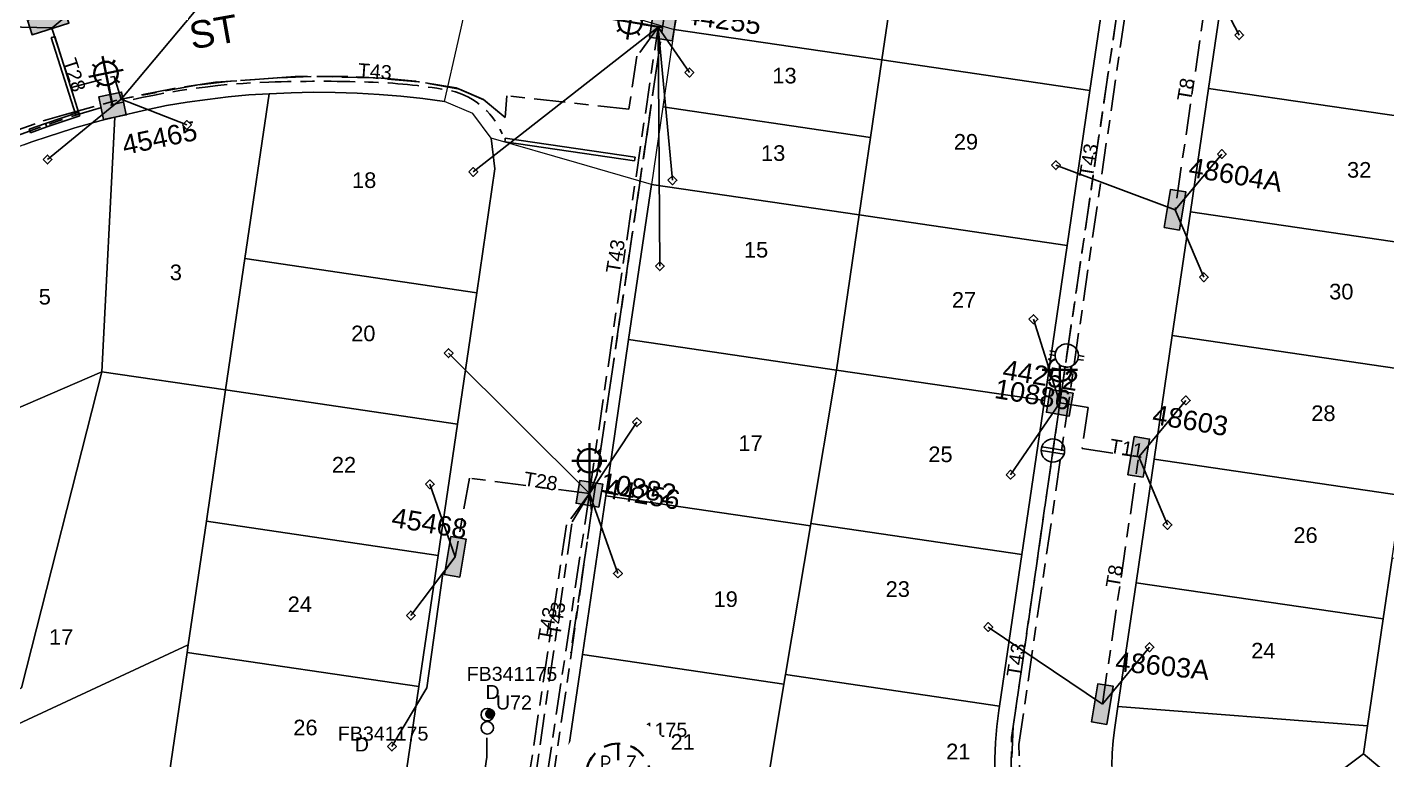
# Model space of a CAD drawing. Header units: metres. Extents: x 302094 to 304730, y 6265242 to 6268907.
# Drawn here: x 303640.8 to 303814.9, y 6267598.4 to 6267692.2 of the extents above; entities that cross this region are included whole.
import ezdxf
from ezdxf.enums import TextEntityAlignment as Align

# ---------------------------------------------------------------- set-up
doc = ezdxf.new("R2010")
doc.units = ezdxf.units.M
doc.linetypes.add('Cable Exist UG', pattern=[8.2, 4, -1.2, 1.8, -1.2])
doc.linetypes.add('Dash', pattern=[5, 3, -2])
doc.layers.get('0').update_dxf_attribs({"color": 6})
for name, color, linetype in [('_User Miscellaneous1', 7, 'Continuous'), ('_User Miscellaneous12', 7, 'Continuous'), ('_User_LV_Exist', 7, 'Continuous'), ('Duct_SP_EXT', 7, 'Continuous'), ('Equip_LV_EXT', 7, 'Continuous'), ('Equip_SL_EXT', 7, 'Continuous'), ('Equip_SP_SL_EXT', 7, 'Continuous'), ('Mains_HV_EXT', 1, 'Continuous'), ('Mains_LV_EXT', 5, 'Continuous'), ('Mains_SL_EXT', 3, 'Continuous'), ('Services_SP_EXT', 7, 'Continuous'), ('SupportsUG_SP_LV_EXT', 7, 'Continuous'), ('SupportsUG_SP_LV_SL_EXT', 7, 'Continuous')]:
    doc.layers.add(name, color=color, linetype=linetype)
doc.layers.add('Cadastre Land Parcels_SP_EXT', color=7, linetype='Continuous', lineweight=5)
doc.layers.add('Cadastre Roads_SP_EXT', color=9, linetype='Continuous', lineweight=5)
doc.styles.add('COLUMN_LABEL', font='arial.ttf')
doc.styles.add('iecARIAL', font='arial.ttf', dxfattribs={"height": 2})
doc.styles.add('IESYMBOL1', font='isocp.shx')
doc.styles.add('POLE_LABEL', font='arial.ttf')
doc.styles.add('SLCP_LABEL', font='arial.ttf', dxfattribs={"height": 3.5})
doc.styles.get("Standard").update_dxf_attribs({"font": 'arial.ttf'})

# ---------------------------------------------------------------- blocks, each defined once
blk = doc.blocks.new('COLUMN_EXT')
blk.add_hatch(color=256).paths.add_polyline_path([(-1.49, 1.48), (-1.49, -1.49), (1.48, -1.49), (1.48, 1.48)])
blk.add_lwpolyline([(-1.49, -1.49), (1.48, -1.49), (1.48, 1.48), (-1.49, 1.48)], close=True)
for tag, height, style, flags, p in [('ASSET_NUM', 2.5, 'COLUMN_LABEL', 8, (2, 2)), ('STRUCTURE_PLANT_NUMBER', 0.2, 'POLE_LABEL', 9, (1.81, 0.03)), ('STREET_CODE', 0.2, 'COLUMN_LABEL', 9, (1.81, -0.2))]:
    blk.add_attdef(tag, text='', height=height, dxfattribs=dict(style=style, flags=flags)).set_placement(p, align=Align.MIDDLE_LEFT)
at = {"flags": 9}
for tag, p in [('COLUMN_TYPE', (1.81, -0.4)), ('OWNED_BY', (1.81, -0.6)), ('STATE', (1.81, -0.8)), ('USAGE', (1.81, -1)), ('STREETNAME', (1.81, -1.6)), ('SUBURB', (1.81, -1.8)), ('LEGEND', (1.81, -1.2)), ('LOCATION', (1.81, -1.4)), ('NOTES', (1.81, -2))]:
    blk.add_attdef(tag, text='', height=0.2, dxfattribs=at).set_placement(p, align=Align.MIDDLE_LEFT)
at = {"flags": 1}
blk.add_attdef('Z', (1.81, -2.35), '', height=0.2, dxfattribs=at)
blk = doc.blocks.new('PILLAR_EXT')
blk.add_hatch(color=256).paths.add_polyline_path([(-2.475, 0.99), (-2.475, -0.99), (2.475, -0.99), (2.475, 0.99)])
blk.add_lwpolyline([(-2.475, -0.99), (2.475, -0.99), (2.475, 0.99), (-2.475, 0.99)], close=True)
at = {"style": 'iecARIAL', "flags": 8}
blk.add_attdef('ASSET_NUM', (1.5, 3.5), '', height=2.5, dxfattribs=at)
for tag, p, flags in [('OWNED_BY', (0, -0.2), 9), ('STATE', (0, -0.4), 9), ('SUPPORT_TYPE', (0, -0.6), 9), ('STREETNAME', (0, -1.8), 9), ('USAGE', (0, -0.8), 9), ('LEGEND', (0, -1), 9), ('LOCATION', (0, -1.2), 9), ('NOTES', (0, -1.4), 9), ('PARENT', (0, -1.6), 9), ('SUBURB', (0, -2), 1)]:
    blk.add_attdef(tag, p, '', height=0.2, dxfattribs=dict(flags=flags))
blk = doc.blocks.new('DUCT_EXT')
blk.add_circle((0, 0.8), 0.8)
at = {"flags": 1}
blk.add_attdef('Z', (0, 0), '', height=0.2, dxfattribs=at)
at = {"flags": 9}
for tag, p in [('DUCT_CODE', (0, 0)), ('XSECT_TYPE', (0, -0.2)), ('STATE', (0, -0.6)), ('FB_REFERENCE', (0, -0.4)), ('NOTES', (0, -0.8))]:
    blk.add_attdef(tag, text='', height=0.2, dxfattribs=at).set_placement(p, align=Align.MIDDLE_LEFT)
blk = doc.blocks.new('SL_LANTERN_EXT')
at = {"lineweight": 40}
for p, q in [((-1.46, 5.68), (-1.06, 5.28)), ((0, 1.97), (0, 6.47)), ((1.46, 5.68), (1.06, 5.28)), ((-2.25, 4.22), (2.25, 4.22)), ((-1.46, 2.76), (-1.06, 3.16)), ((0, 0), (0, 2.72)), ((1.46, 2.76), (1.06, 3.16))]:
    blk.add_line(p, q, dxfattribs=at)
blk.add_circle((0, 4.22), 1.5, dxfattribs=at)
at = {"style": 'iecARIAL', "flags": 8}
blk.add_attdef('ASSET_NUM', (1.5, 1.5), '', height=2.5, dxfattribs=at)
for tag, p, height, flags in [('OPERATING_VOLTAGE', (0.98, -1.65), 0.2, 9), ('ORIENTATION', (0.98, -1.85), 0.2, 9), ('CONSTRUCTED_VOLTAGE', (0.98, -0.65), 0.2, 9), ('CONTROL_TYPE', (0.98, -0.85), 0.2, 9), ('LANTERN_PURPOSE', (0.98, -1.05), 0.2, 9), ('LANTERN_TYPE', (0.98, -1.25), 0.2, 9), ('NO_PHASES', (0.98, -1.45), 0.2, 9), ('LNUMBER', (2.18, -3.25), 2.5, 8), ('OWNED_BY', (0.98, -2.05), 0.2, 9), ('STATE', (0.98, -2.25), 0.2, 9), ('USAGE', (0.98, -2.45), 0.2, 9), ('CEXIST', (0.98, -2.65), 0.2, 9), ('CNEW', (0.98, -2.85), 0.2, 9), ('CNUMBER', (0.98, -3.05), 0.2, 9), ('CREMOVE', (0.98, -3.25), 0.2, 9), ('CREPLACE', (0.98, -3.45), 0.2, 9), ('LKINGHEIGHT', (0.98, -3.65), 0.2, 9), ('LBRACKET', (0.98, -3.85), 0.2, 9), ('LBRACKETVOCAB', (0.98, -4.05), 0.2, 9), ('LCATEGORY', (0.98, -4.25), 0.2, 9), ('LCHARGE1', (0.98, -4.45), 0.2, 9), ('LCHARGE1PERCENT', (0.98, -4.65), 0.2, 9), ('LCHARGE2', (0.98, -4.85), 0.2, 9), ('LCHARGE2PERCENT', (0.98, -5.05), 0.2, 9), ('LCHARGE3', (0.98, -5.25), 0.2, 9), ('LCHARGE3PERCENT', (0.98, -5.45), 0.2, 9), ('LEXIST', (0.98, -5.65), 0.2, 9), ('LLAMP', (0.98, -5.85), 0.2, 9), ('LLAMPVOCAB', (0.98, -6.05), 0.2, 9), ('LMAST', (0.98, -6.25), 0.2, 9), ('LMASTVOCAB', (0.98, -6.45), 0.2, 9), ('LNEW', (0.98, -6.65), 0.2, 9), ('LANTNUMBER', (0.98, -6.85), 0.2, 9), ('LOUTREACH', (0.98, -7.25), 0.2, 9), ('LOUTREACHVOCAB', (0.98, -7.45), 0.2, 9), ('LRATECODE', (0.98, -7.65), 0.2, 9), ('LREMOVE', (0.98, -7.85), 0.2, 9), ('LREPLACE', (0.98, -8.05), 0.2, 9), ('LTYPE', (0.98, -8.25), 0.2, 9), ('LTYPEVOCAB', (0.98, -8.45), 0.2, 9), ('LEGEND', (0.98, -8.65), 0.2, 9), ('LOCATION', (0.98, -8.85), 0.2, 9), ('STREETNAME', (0.98, -9.25), 0.2, 9), ('SUBURB', (0.98, -9.45), 0.2, 1), ('NOTES', (0.98, -9.05), 0.2, 9)]:
    blk.add_attdef(tag, p, '', height=height, dxfattribs=dict(flags=flags))
blk = doc.blocks.new('CCP_EXT')
at = {"flags": 9}
for tag, p in [('STATE', (0, -1.8)), ('LIFE_SUPPORT', (0, -1.6)), ('NOTES', (0, -2))]:
    blk.add_attdef(tag, text='', height=0.2, dxfattribs=at).set_placement(p, align=Align.MIDDLE_LEFT)
blk.add_wipeout([(0, 0.57), (0.57, 0), (0, -0.57), (-0.57, 0)])
blk.add_lwpolyline([(-0.57, 0), (0, 0.57), (0.57, 0), (0, -0.57), (-0.57, 0)])
at = {"flags": 1}
blk.add_attdef('Z', (0, 0), '', height=0.2, dxfattribs=at)
at = {"flags": 9}
for tag, p in [('CCP_TYPE', (0, 0)), ('CONSTRUCTED_VOLTAGE', (0, -0.2)), ('OPERATING_VOLTAGE', (0, -0.6)), ('ORIENTATION', (0, -0.8)), ('OWNED_BY', (0, -1)), ('NO_PHASES', (0, -0.4)), ('USAGE', (0, -1.2)), ('LEGEND', (0, -1.4))]:
    blk.add_attdef(tag, text='', height=0.2, dxfattribs=at).set_placement(p, align=Align.MIDDLE_LEFT)
blk = doc.blocks.new('LV_UG_LINKS_CLOSED_EXT')
blk.add_wipeout([(-1.06, 1.06), (-1.18, 0.92), (-1.29, 0.76), (-1.37, 0.59), (-1.43, 0.42), (-1.48, 0.23), (-1.49, 0.05), (-1.49, -0.14), (-1.46, -0.33), (-1.41, -0.51), (-1.33, -0.68), (-1.24, -0.84), (-1.12, -0.99), (-0.99, -1.12), (-0.84, -1.24), (-0.68, -1.33), (-0.51, -1.41), (-0.33, -1.46), (-0.14, -1.49), (0.05, -1.49), (0.23, -1.48), (0.42, -1.43), (0.59, -1.37), (0.76, -1.29), (0.92, -1.18), (1.06, -1.06), (1.18, -0.92), (1.29, -0.76), (1.37, -0.59), (1.43, -0.42), (1.48, -0.23), (1.49, -0.05), (1.49, 0.14), (1.46, 0.33), (1.41, 0.51), (1.33, 0.68), (1.24, 0.84), (1.12, 0.99), (0.99, 1.12), (0.84, 1.24), (0.68, 1.33), (0.51, 1.41), (0.33, 1.46), (0.14, 1.49), (-0.05, 1.49), (-0.23, 1.48), (-0.42, 1.43), (-0.59, 1.37), (-0.76, 1.29), (-0.92, 1.18)])
for p, q in [((-0.25, -1.48), (-0.25, 1.48)), ((0.25, -1.48), (0.25, 1.48))]:
    blk.add_line(p, q)
blk.add_circle((0, 0), 1.5)
at = {"flags": 9}
for tag, p in [('ACTUAL_STATUS', (0, 0)), ('CONSTRUCTED_VOLTAGE', (0, -0.2)), ('OPERATING_VOLTAGE', (0, -0.6)), ('ORIENTATION', (0, -0.8)), ('STATE', (0, -1)), ('SWITCH_TYPE', (0, -1.2)), ('NO_PHASES', (0, -0.4)), ('USAGE', (0, -1.4)), ('NOTES', (0, -1.6))]:
    blk.add_attdef(tag, text='', height=0.2, dxfattribs=at).set_placement(p, align=Align.MIDDLE_LEFT)
at = {"flags": 1}
blk.add_attdef('Z', (0, 0), '', height=0.2, dxfattribs=at)
blk = doc.blocks.new('LV_UG_LINKS_OPEN_EXT')
for p, q in [((-0.25, 1.47), (-0.25, 2.22)), ((0.25, 1.47), (0.25, 2.22)), ((-0.25, -1.47), (-0.25, -2.22)), ((0.25, -1.47), (0.25, -2.22))]:
    blk.add_line(p, q)
at = {"flags": 9}
for tag, p in [('ACTUAL_STATUS', (0, 0)), ('CONSTRUCTED_VOLTAGE', (0, -0.2)), ('OPERATING_VOLTAGE', (0, -0.6)), ('ORIENTATION', (0, -0.8)), ('STATE', (0, -1)), ('SWITCH_TYPE', (0, -1.2)), ('NO_PHASES', (0, -0.4)), ('USAGE', (0, -1.4)), ('NOTES', (0, -1.6))]:
    blk.add_attdef(tag, text='', height=0.2, dxfattribs=at).set_placement(p, align=Align.MIDDLE_LEFT)
at = {"flags": 1}
blk.add_attdef('Z', (0, 0), '', height=0.2, dxfattribs=at)
blk.add_wipeout([(-0.25, 1.47), (-0.43, 1.43), (-0.61, 1.36), (-0.77, 1.28), (-0.93, 1.17), (-1.07, 1.05), (-1.19, 0.9), (-1.29, 0.75), (-1.38, 0.58), (-1.44, 0.4), (-1.48, 0.22), (-1.49, 0.03), (-1.49, -0.16), (-1.45, -0.34), (-1.4, -0.52), (-1.32, -0.69), (-1.23, -0.85), (-1.11, -1), (-0.98, -1.13), (-0.83, -1.24), (-0.66, -1.34), (-0.49, -1.41), (-0.31, -1.46), (-0.13, -1.49), (0.06, -1.49), (0.25, -1.47), (0.43, -1.43), (0.61, -1.36), (0.77, -1.28), (0.93, -1.17), (1.07, -1.05), (1.19, -0.9), (1.29, -0.75), (1.38, -0.58), (1.44, -0.4), (1.48, -0.22), (1.49, -0.03), (1.49, 0.16), (1.45, 0.34), (1.4, 0.52), (1.32, 0.69), (1.23, 0.85), (1.11, 1), (0.98, 1.13), (0.83, 1.24), (0.66, 1.34), (0.49, 1.41), (0.31, 1.46), (0.13, 1.49), (-0.06, 1.49)])
blk.add_lwpolyline([(0, -1.49, 1), (0, 1.49, 1)], format="xyb", close=True)
blk = doc.blocks.new('CABLE_LARGE_EXT')
h = blk.add_hatch(color=256)
edge = h.paths.add_edge_path()
edge.add_arc((0, 0.55), 0.55, 0, 360)
blk.add_circle((0, 0.55), 0.55)
at = {"flags": 1}
blk.add_attdef('Z', (0, 0), '', height=0.2, dxfattribs=at)
at = {"flags": 9}
for tag, p in [('COND_CODE', (0, 0)), ('STATE', (0, -0.4)), ('XSECT_SIZE', (0, -0.6)), ('FB_REFERENCE', (0, -0.2)), ('NOTES', (0, -0.8))]:
    blk.add_attdef(tag, text='', height=0.2, dxfattribs=at).set_placement(p, align=Align.MIDDLE_LEFT)
blk = doc.blocks.new('SLCP_ZELL_EXT')
blk.add_wipeout([(-0.24, 7.5), (-0.71, 7.47), (-1.17, 7.41), (-1.64, 7.32), (-2.09, 7.21), (-2.54, 7.06), (-2.98, 6.89), (-3.41, 6.69), (-3.82, 6.46), (-4.22, 6.21), (-4.6, 5.93), (-4.96, 5.63), (-5.31, 5.31), (-5.63, 4.96), (-5.93, 4.6), (-6.21, 4.22), (-6.46, 3.82), (-6.69, 3.41), (-6.89, 2.98), (-7.06, 2.54), (-7.21, 2.09), (-7.32, 1.64), (-7.41, 1.17), (-7.47, 0.71), (-7.5, 0.24), (-7.5, -0.24), (-7.47, -0.71), (-7.41, -1.17), (-7.32, -1.64), (-7.21, -2.09), (-7.06, -2.54), (-6.89, -2.98), (-6.69, -3.41), (-6.46, -3.82), (-6.21, -4.22), (-5.93, -4.6), (-5.63, -4.96), (-5.31, -5.31), (-4.96, -5.63), (-4.6, -5.93), (-4.22, -6.21), (-3.82, -6.46), (-3.41, -6.69), (-2.98, -6.89), (-2.54, -7.06), (-2.09, -7.21), (-1.64, -7.32), (-1.17, -7.41), (-0.71, -7.47), (-0.24, -7.5), (0.24, -7.5), (0.71, -7.47), (1.17, -7.41), (1.64, -7.32), (2.09, -7.21), (2.54, -7.06), (2.98, -6.89), (3.41, -6.69), (3.82, -6.46), (4.22, -6.21), (4.6, -5.93), (4.96, -5.63), (5.31, -5.31), (5.63, -4.96), (5.93, -4.6), (6.21, -4.22), (6.46, -3.82), (6.69, -3.41), (6.89, -2.98), (7.06, -2.54), (7.21, -2.09), (7.32, -1.64), (7.41, -1.17), (7.47, -0.71), (7.5, -0.24), (7.5, 0.24), (7.47, 0.71), (7.41, 1.17), (7.32, 1.64), (7.21, 2.09), (7.06, 2.54), (6.89, 2.98), (6.69, 3.41), (6.46, 3.82), (6.21, 4.22), (5.93, 4.6), (5.63, 4.96), (5.31, 5.31), (4.96, 5.63), (4.6, 5.93), (4.22, 6.21), (3.82, 6.46), (3.41, 6.69), (2.98, 6.89), (2.54, 7.06), (2.09, 7.21), (1.64, 7.32), (1.17, 7.41), (0.71, 7.47), (0.24, 7.5)])
at = {"linetype": 'Dash', "lineweight": 40, "ltscale": 0.7}
for p, q in [((0, 4.11), (0, -4.11)), ((-4.11, 0), (4.11, 0))]:
    blk.add_line(p, q, dxfattribs=at)
blk.add_circle((0, 0), 4.11, dxfattribs=at)
at = {"lineweight": 40, "style": 'IESYMBOL1'}
for s, p in [('P', (-1.6, 0)), ('Z', (1.7, 0)), ('60', (-1.61, -3.31))]:
    blk.add_text(s, height=2, dxfattribs=at).set_placement(p, align=Align.BOTTOM_CENTER)
at = {"style": 'SLCP_LABEL'}
for tag, height, flags, p in [('ASSET_NUM', 2.5, 8, (2, 2)), ('STREET_CODE', 0.2, 9, (0, -0.2))]:
    blk.add_attdef(tag, text='', height=height, dxfattribs=dict(at, flags=flags)).set_placement(p, align=Align.MIDDLE_LEFT)
at = {"flags": 1}
blk.add_attdef('Z', (0, 0), '', height=0.2, dxfattribs=at)
at = {"flags": 9}
for tag, p in [('CONSTRUCTED_VOLTAGE', (0, -0.4)), ('CONTROL_TYPE', (0, -0.6)), ('OPERATING_VOLTAGE', (0, -1)), ('ORIENTATION', (0, -1.2)), ('OWNED_BY', (0, -1.4)), ('NO_PHASES', (0, -0.8)), ('USAGE', (0, -1.6)), ('LOCATION', (0, -1.8)), ('STATE', (0, -2)), ('NOTES', (0, -2.2))]:
    blk.add_attdef(tag, text='', height=0.2, dxfattribs=at).set_placement(p, align=Align.MIDDLE_LEFT)

msp = doc.modelspace()

# ---------------------------------------------------------------- linework, layer by layer
at = {"layer": '_User Miscellaneous12'}
for p, q in [((303643.86, 6267690.91), (303644.09, 6267690.98)), ((303644.32, 6267691.05), (303644.09, 6267690.98)), ((303647.46, 6267681.11), (303644.32, 6267691.05)), ((303647, 6267680.97), (303643.86, 6267690.91)), ((303647.38, 6267681.34), (303643.12, 6267679.92)), ((303647.53, 6267680.89), (303643.28, 6267679.47)), ((303647, 6267680.97), (303647.23, 6267681.04)), ((303647.46, 6267681.11), (303647.23, 6267681.04)), ((303647.38, 6267681.34), (303647.46, 6267681.11)), ((303647.53, 6267680.89), (303647.46, 6267681.11)), ((303643.12, 6267679.92), (303641.02, 6267679.18)), ((303641.02, 6267679.18), (303641.11, 6267678.95)), ((303641.19, 6267678.72), (303641.11, 6267678.95)), ((303643.28, 6267679.47), (303641.19, 6267678.72)), ((303643.12, 6267679.92), (303643.2, 6267679.69)), ((303643.28, 6267679.47), (303643.2, 6267679.69)), ((303701.95, 6267677.58), (303701.99, 6267677.82)), ((303718.58, 6267675.14), (303701.95, 6267677.58)), ((303702.02, 6267678.05), (303701.99, 6267677.82)), ((303718.65, 6267675.61), (303702.02, 6267678.05)), ((303718.58, 6267675.14), (303718.62, 6267675.38)), ((303718.65, 6267675.61), (303718.62, 6267675.38))]:
    msp.add_line(p, q, dxfattribs=at)
at = {"layer": 'Cadastre Land Parcels_SP_EXT', "linetype": 'Continuous'}
for points in [[(303753.19, 6267707.91), (303726.56, 6267711.81), (303723.65, 6267691.96), (303750.27, 6267688.05), (303753.04, 6267706.84), (303753.19, 6267707.91)], [(303779.66, 6267702.93), (303753.04, 6267706.84), (303750.27, 6267688.05), (303776.9, 6267684.14), (303779.66, 6267702.93)], [(303828.54, 6267698.22), (303794.16, 6267698.36), (303792.11, 6267684.41), (303823.77, 6267679.77), (303824.74, 6267682.72), (303828.36, 6267693.7), (303828.54, 6267698.22)], [(303750.27, 6267688.05), (303723.65, 6267691.96), (303722.19, 6267682.04), (303748.82, 6267678.13), (303750.27, 6267688.05)], [(303776.9, 6267684.14), (303750.27, 6267688.05), (303748.82, 6267678.13), (303747.36, 6267668.19), (303773.99, 6267664.28), (303776.9, 6267684.14)], [(303823.77, 6267679.77), (303792.11, 6267684.41), (303789.79, 6267668.58), (303821.45, 6267663.94), (303822.07, 6267668.17), (303823.77, 6267679.77)], [(303668.67, 6267662.62), (303671.77, 6267683.71), (303669.17, 6267683.58), (303666.52, 6267683.34), (303663.86, 6267683), (303661.29, 6267682.65), (303658.64, 6267682.21), (303656.07, 6267681.66), (303652.01, 6267680.73), (303650.36, 6267648.11), (303666.2, 6267645.8), (303668.67, 6267662.62)], [(303694.25, 6267682.74), (303691.46, 6267683.11), (303688.65, 6267683.41), (303685.85, 6267683.64), (303683.03, 6267683.8), (303680.22, 6267683.89), (303677.4, 6267683.9), (303674.58, 6267683.84), (303671.77, 6267683.71), (303668.67, 6267662.62), (303698.36, 6267658.24), (303700.68, 6267674.09), (303700.23, 6267678.01), (303697.87, 6267681.17), (303694.25, 6267682.74)], [(303650.36, 6267648.11), (303652.01, 6267680.73), (303650.27, 6267680.3), (303646.88, 6267679.34), (303646.48, 6267679.22), (303643.49, 6267678.26), (303641.39, 6267677.54), (303640.34, 6267677.17), (303639.3, 6267676.77), (303638.32, 6267676.31), (303637.23, 6267675.97), (303636.16, 6267675.55), (303635.18, 6267675.12), (303634.19, 6267641.16), (303650.36, 6267648.11)], [(303720.73, 6267672.1), (303747.36, 6267668.19), (303748.82, 6267678.13), (303722.19, 6267682.04), (303720.73, 6267672.1)], [(303744.45, 6267648.33), (303747.36, 6267668.19), (303720.73, 6267672.1), (303717.82, 6267652.24), (303744.45, 6267648.33)], [(303821.45, 6267663.94), (303789.79, 6267668.58), (303787.46, 6267652.75), (303819.12, 6267648.11), (303819.92, 6267653.5), (303821.45, 6267663.94)], [(303773.99, 6267664.28), (303747.36, 6267668.19), (303744.45, 6267648.33), (303771.07, 6267644.43), (303773.99, 6267664.28)], [(303698.36, 6267658.24), (303668.67, 6267662.62), (303666.2, 6267645.8), (303695.89, 6267641.42), (303698.36, 6267658.24)], [(303817.78, 6267638.96), (303819.12, 6267648.11), (303787.46, 6267652.75), (303785.14, 6267636.92), (303816.8, 6267632.28), (303817.78, 6267638.96)], [(303744.45, 6267648.33), (303717.82, 6267652.24), (303714.88, 6267632.23), (303741.1, 6267628.38), (303741.15, 6267628.68), (303744.45, 6267648.33)], [(303620.97, 6267598.71), (303640.07, 6267607.61), (303650.36, 6267648.11), (303634.19, 6267641.16), (303627.38, 6267638.22), (303622.55, 6267605.39), (303616.04, 6267599.28), (303616.64, 6267599.31), (303617.74, 6267599.25), (303618.74, 6267599.19), (303619.85, 6267599.01), (303620.86, 6267598.83), (303620.97, 6267598.71)], [(303666.2, 6267645.8), (303650.36, 6267648.11), (303640.07, 6267607.61), (303620.97, 6267598.71), (303621.82, 6267598.41), (303623.52, 6267597.58), (303624.38, 6267597.06), (303625.14, 6267596.42), (303625.24, 6267596.32), (303661.4, 6267613.14), (303663.73, 6267628.98), (303666.2, 6267645.8)], [(303771.07, 6267644.43), (303744.45, 6267648.33), (303741.15, 6267628.68), (303768.18, 6267624.72), (303771.07, 6267644.43)], [(303693.42, 6267624.6), (303695.89, 6267641.42), (303666.2, 6267645.8), (303663.73, 6267628.98), (303693.42, 6267624.6)], [(303816.8, 6267632.28), (303785.14, 6267636.92), (303782.82, 6267621.09), (303814.48, 6267616.45), (303815.62, 6267624.23), (303816.8, 6267632.28)], [(303737.71, 6267608.12), (303737.91, 6267609.32), (303741.1, 6267628.38), (303714.88, 6267632.23), (303711.9, 6267611.91), (303737.71, 6267608.12)], [(303661.26, 6267612.15), (303690.95, 6267607.78), (303693.42, 6267624.6), (303663.73, 6267628.98), (303661.4, 6267613.14), (303661.26, 6267612.15)], [(303765.33, 6267605.3), (303768.18, 6267624.72), (303741.15, 6267628.68), (303741.1, 6267628.38), (303737.91, 6267609.32), (303765.33, 6267605.3)], [(303845.27, 6267619.44), (303815.62, 6267624.23), (303814.48, 6267616.45), (303812.47, 6267602.78), (303811.94, 6267599.17), (303815.86, 6267595.91), (303846.15, 6267612.97), (303845.99, 6267613.41), (303845.78, 6267614.02), (303845.61, 6267614.66), (303845.47, 6267615.3), (303845.35, 6267615.95), (303845.27, 6267616.61), (303845.22, 6267617.28), (303845.2, 6267617.95), (303845.21, 6267618.62), (303845.26, 6267619.3), (303845.27, 6267619.44)], [(303814.48, 6267616.45), (303782.82, 6267621.09), (303780.49, 6267605.26), (303812.47, 6267602.78), (303814.48, 6267616.45)], [(303656.32, 6267578.51), (303658.79, 6267595.33), (303661.26, 6267612.15), (303661.4, 6267613.14), (303625.24, 6267596.32), (303625.92, 6267595.75), (303626.6, 6267594.96), (303627.78, 6267593.36), (303628.27, 6267592.45), (303628.66, 6267591.42), (303628.96, 6267590.51), (303629.27, 6267589.48), (303629.47, 6267588.56), (303629.58, 6267587.53), (303629.59, 6267586.49), (303629.51, 6267585.46), (303629.33, 6267584.42), (303629.33, 6267584.19), (303656.32, 6267578.51)], [(303688.48, 6267590.95), (303690.95, 6267607.78), (303661.26, 6267612.15), (303658.79, 6267595.33), (303688.48, 6267590.95)], [(303737.71, 6267608.12), (303711.9, 6267611.91), (303708.64, 6267589.69), (303734.52, 6267589.06), (303737.71, 6267608.12)], [(303765.33, 6267605.3), (303737.91, 6267609.32), (303737.71, 6267608.12), (303734.52, 6267589.06), (303765.5, 6267588.29), (303765.18, 6267590.33), (303764.94, 6267592.37), (303764.79, 6267594.43), (303764.71, 6267596.49), (303764.72, 6267598.55), (303764.81, 6267600.61), (303764.98, 6267602.67), (303765.24, 6267604.71), (303765.33, 6267605.3)], [(303812.47, 6267602.78), (303780.49, 6267605.26), (303780.09, 6267602.54), (303779.89, 6267600.9), (303779.76, 6267599.26), (303779.71, 6267597.62), (303779.74, 6267595.97), (303779.83, 6267594.33), (303780.01, 6267592.7), (303780.25, 6267591.07), (303780.58, 6267589.46), (303780.97, 6267587.86), (303781.44, 6267586.28), (303781.98, 6267584.73), (303782.59, 6267583.2), (303783.27, 6267581.7), (303784.02, 6267580.24), (303784.83, 6267578.8), (303811.94, 6267599.17), (303812.47, 6267602.78)], [(303815.86, 6267595.91), (303811.94, 6267599.17), (303784.83, 6267578.8), (303785.79, 6267577.29), (303786.83, 6267575.82), (303787.93, 6267574.41), (303789.11, 6267573.05), (303790.35, 6267571.75), (303791.66, 6267570.52), (303793.02, 6267569.35), (303798.37, 6267565.01), (303822.22, 6267590.61), (303815.86, 6267595.91)]]:
    msp.add_lwpolyline(points, close=True, dxfattribs=at)
at = {"layer": 'Cadastre Roads_SP_EXT', "linetype": 'Continuous'}
msp.add_lwpolyline([(303726.56, 6267711.81), (303728.02, 6267721.74), (303729.48, 6267731.67), (303730.94, 6267741.61), (303732.39, 6267751.54), (303735.31, 6267771.41), (303738.24, 6267791.41), (303741, 6267810.21), (303719.91, 6267796.67), (303714.53, 6267760.26), (303711.15, 6267737.25), (303708.5, 6267719.19), (303706.34, 6267704.47), (303704.78, 6267700.85), (303701.61, 6267698.49), (303710.91, 6267695.73), (303723.65, 6267691.96), (303726.56, 6267711.81)], close=True, dxfattribs=at)
at = {"layer": 'Duct_SP_EXT'}
msp.add_lwpolyline([(303699.65, 6267601.23), (303699.65, 6267598.76), (303699.44, 6267597.34)], dxfattribs=at)
at = {"layer": 'Mains_LV_EXT', "linetype": 'Cable Exist UG'}
for points in [[(303792.18, 6267698.65), (303787.81, 6267668.87)], [(303643.93, 6267692.12), (303646.44, 6267684.52), (303651.91, 6267685.94), (303652.84, 6267683.04)], [(303712.79, 6267632.5), (303697.42, 6267634.49), (303695.61, 6267624.41)]]:
    msp.add_lwpolyline(points, dxfattribs=at)
at = {"layer": 'Services_SP_EXT'}
for points in [[(303668.39, 6267701.62), (303652.84, 6267683.04)], [(303652.3, 6267699.13), (303643.98, 6267692.14)], [(303632.2, 6267692.4), (303643.98, 6267692.14)]]:
    msp.add_lwpolyline(points, dxfattribs=at)

# ---------------------------------------------------------------- block references
at = {"layer": 'Duct_SP_EXT'}
for name, p in [('DUCT_EXT', (303699.73, 6267603.39)), ('CABLE_LARGE_EXT', (303700.08, 6267603.74)), ('DUCT_EXT', (303699.71, 6267601.71))]:
    msp.add_blockref(name, p, dxfattribs=at)
at = {"layer": 'Equip_SP_SL_EXT'}
for p, rotation in [((303722.18, 6267692.2), 80.57241733611961), ((303651.72, 6267682.18), 11.50713547288551)]:
    msp.add_blockref('SL_LANTERN_EXT', p, dxfattribs=dict(at, rotation=rotation))
ref = msp.add_blockref('SL_LANTERN_EXT', (303773.05, 6267644.14), dxfattribs=at)
ref.add_attrib('ASSET_NUM', '10886', dxfattribs={"layer": '0', "height": 2.5, "rotation": 350.537, "style": 'iecARIAL'}).set_placement((303774.55, 6267645.64), align=Align.TOP_RIGHT)
ref = msp.add_blockref('SL_LANTERN_EXT', (303712.79, 6267632.5), dxfattribs=at)
ref.add_attrib('ASSET_NUM', '10882', dxfattribs={"layer": '0', "height": 2.5, "rotation": 350.5413, "style": 'iecARIAL'}).set_placement((303714.29, 6267634), align=Align.MIDDLE_LEFT)
at = {"layer": 'SupportsUG_SP_LV_EXT'}
ref = msp.add_blockref('PILLAR_EXT', (303643.47, 6267692.96), dxfattribs=dict(at, rotation=197.6716643604088))
ref.add_attrib('ASSET_NUM', '45466', dxfattribs={"layer": '0', "height": 2.5, "rotation": 23, "style": 'iecARIAL'}).set_placement((303633.88, 6267690.95), align=Align.BOTTOM_LEFT)
ref = msp.add_blockref('PILLAR_EXT', (303787.81, 6267668.87), dxfattribs=dict(at, rotation=80.57341770697595))
ref.add_attrib('ASSET_NUM', '48604A', dxfattribs={"layer": '0', "height": 2.5, "rotation": 350.5374, "style": 'iecARIAL'}).set_placement((303789.31, 6267672.37), align=Align.BOTTOM_LEFT)
ref = msp.add_blockref('PILLAR_EXT', (303783.16, 6267637.21), dxfattribs=dict(at, rotation=80.5704164994777))
ref.add_attrib('ASSET_NUM', '48603', dxfattribs={"layer": '0', "height": 2.5, "rotation": 350.5345, "style": 'iecARIAL'}).set_placement((303784.66, 6267640.71), align=Align.BOTTOM_LEFT)
ref = msp.add_blockref('PILLAR_EXT', (303695.61, 6267624.41), dxfattribs=dict(at, rotation=260.498206651308))
ref.add_attrib('ASSET_NUM', '45468', dxfattribs={"layer": '0', "height": 2.5, "rotation": 350.5344, "style": 'iecARIAL'}).set_placement((303697.11, 6267627.91), align=Align.MIDDLE_RIGHT)
ref = msp.add_blockref('PILLAR_EXT', (303778.51, 6267605.55), dxfattribs=dict(at, rotation=80.57341770697595))
ref.add_attrib('ASSET_NUM', '48603A', dxfattribs={"layer": '0', "height": 2.5, "rotation": 354.4651, "style": 'iecARIAL'}).set_placement((303780.01, 6267609.05), align=Align.BOTTOM_LEFT)
at = {"layer": 'SupportsUG_SP_LV_SL_EXT'}
ref = msp.add_blockref('COLUMN_EXT', (303722.18, 6267692.2), dxfattribs=dict(at, rotation=80.57241730447655))
ref.add_attrib('ASSET_NUM', '44255', dxfattribs={"layer": '0', "height": 2.5, "rotation": 351.5367, "style": 'COLUMN_LABEL'}).set_placement((303724.86, 6267691.95), align=Align.BOTTOM_LEFT)
ref = msp.add_blockref('COLUMN_EXT', (303651.72, 6267682.18), dxfattribs=dict(at, rotation=11.5086303534976))
ref.add_attrib('ASSET_NUM', '45465', dxfattribs={"layer": '0', "height": 2.5, "rotation": 11.7, "style": 'COLUMN_LABEL'}).set_placement((303662.9, 6267677.1), align=Align.BOTTOM_RIGHT)
ref = msp.add_blockref('COLUMN_EXT', (303773.05, 6267644.14), dxfattribs=dict(at, rotation=260.501407985817))
ref.add_attrib('ASSET_NUM', '44252', dxfattribs={"layer": '0', "height": 2.5, "rotation": 350.5376, "style": 'COLUMN_LABEL'}).set_placement((303775.05, 6267644.89), align=Align.BOTTOM_RIGHT)
ref = msp.add_blockref('COLUMN_EXT', (303712.79, 6267632.5), dxfattribs=dict(at, rotation=80.5724172476798))
ref.add_attrib('ASSET_NUM', '44256', dxfattribs={"layer": '0', "height": 2.5, "rotation": 350.5362, "style": 'COLUMN_LABEL'}).set_placement((303714.79, 6267633.25), align=Align.MIDDLE_LEFT)

# ---------------------------------------------------------------- texts
at = {"layer": '_User Miscellaneous1'}
msp.add_text(' ST', height=3.5, rotation=10.1163, dxfattribs=at).set_placement((303660.55, 6267689.14))
at = {"layer": 'Cadastre Land Parcels_SP_EXT'}
for s, p in [('13', (303736.23, 6267685.04)), ('13', (303734.78, 6267675.12)), ('29', (303759.47, 6267676.56)), ('18', (303682.39, 6267671.65)), ('32', (303809.84, 6267672.97)), ('15', (303732.59, 6267662.74)), ('3', (303659.05, 6267659.84)), ('5', (303642.26, 6267656.72)), ('27', (303759.22, 6267656.31)), ('30', (303807.55, 6267657.38)), ('20', (303682.28, 6267652.02)), ('28', (303805.26, 6267641.8)), ('17', (303731.88, 6267637.97)), ('22', (303679.81, 6267635.2)), ('25', (303756.21, 6267636.54)), ('26', (303802.97, 6267626.19)), ('23', (303750.74, 6267619.28)), ('19', (303728.7, 6267617.99)), ('24', (303674.15, 6267617.33)), ('17', (303643.58, 6267613.14)), ('24', (303797.56, 6267611.39)), ('26', (303674.87, 6267601.55)), ('21', (303723.19, 6267599.69)), ('21', (303758.49, 6267598.48))]:
    msp.add_text(s, height=2, dxfattribs=at).set_placement(p)
at = {"layer": 'Duct_SP_EXT'}
for s, p in [('FB341175', (303697.07, 6267608.52)), ('D', (303699.48, 6267606.19)), ('U72', (303700.82, 6267604.85)), ('FB341175', (303680.57, 6267600.87)), ('FB341175', (303713.73, 6267601.35)), ('D', (303682.74, 6267599.48)), ('D', (303715.66, 6267599.13))]:
    msp.add_text(s, height=1.8, dxfattribs=at).set_placement(p)
at = {"layer": 'Mains_LV_EXT'}
for s, rotation, p in [('T28', 288.1029, (303645.29, 6267687.9)), ('T43', 355.8645, (303683.09, 6267685.85)), ('T8', 80.572, (303789.83, 6267682.67)), ('T43', 80.5707, (303777.27, 6267672.89)), ('T43', 80.5719, (303716.66, 6267660.61)), ('T11', 350.5377, (303779.32, 6267637.77)), ('T28', 350.5362, (303704.27, 6267633.57)), ('T8', 80.5739, (303780.68, 6267620.33)), ('T43', 80.5417, (303707.94, 6267613.52)), ('T43', 80.5762, (303709.05, 6267614.2)), ('T43', 80.7379, (303767.98, 6267608.92))]:
    msp.add_text(s, height=1.8, rotation=rotation, dxfattribs=at).set_placement(p)

# ---------------------------------------------------------------- next in the draw order: block references
at = {"layer": 'Services_SP_EXT'}
for p in [(303796.02, 6267691.23), (303725.6, 6267686.43), (303661.25, 6267679.72), (303643.39, 6267675.3), (303793.8, 6267676), (303697.92, 6267673.7), (303772.56, 6267674.57), (303723.43, 6267672.63), (303721.81, 6267661.64), (303791.49, 6267660.22), (303769.67, 6267654.84), (303694.76, 6267650.49), (303789.18, 6267644.45), (303718.89, 6267641.66), (303766.74, 6267634.93), (303692.35, 6267633.7), (303786.83, 6267628.5), (303689.92, 6267616.9), (303763.88, 6267615.42), (303784.53, 6267612.83), (303687.5, 6267600.12)]:
    msp.add_blockref('CCP_EXT', p, dxfattribs=at)
at = {"layer": 'Services_SP_EXT', "rotation": 90.0000000000002}
msp.add_blockref('CCP_EXT', (303716.45, 6267622.29), dxfattribs=at)

# ---------------------------------------------------------------- next in the draw order: linework, layer by layer
at = {"layer": '_User_LV_Exist', "linetype": 'Cable Exist UG', "flags": 128}
msp.add_lwpolyline([(303747.02, 6267816.55), (303739.61, 6267811.05), (303710.42, 6267612.12)], dxfattribs=at)
msp.add_lwpolyline([(303458.81, 6267598.65, -0.046298), (303496.77, 6267617.86), (303624.78, 6267672.32, -0.026893), (303646, 6267680.64, -0.072193), (303671.73, 6267685.21, -0.015514), (303684.49, 6267685.22, -0.034798), (303694.5, 6267684.22, -0.255189), (303701.61, 6267678.6, -0.255189)], format="xyb", dxfattribs=at)
at = {"layer": 'Cadastre Roads_SP_EXT', "linetype": 'Continuous'}
for points in [[(303779.66, 6267702.93), (303776.9, 6267684.14), (303773.99, 6267664.28), (303771.07, 6267644.43), (303768.18, 6267624.72), (303765.33, 6267605.3), (303765.24, 6267604.71), (303764.98, 6267602.67), (303764.81, 6267600.61), (303764.72, 6267598.55), (303764.71, 6267596.49)], [(303640.34, 6267677.17), (303641.39, 6267677.54), (303643.49, 6267678.26), (303646.48, 6267679.22), (303646.88, 6267679.34), (303650.27, 6267680.3), (303652.01, 6267680.73), (303656.07, 6267681.66), (303658.64, 6267682.21), (303661.29, 6267682.65), (303663.86, 6267683), (303666.52, 6267683.34), (303669.17, 6267683.58), (303671.77, 6267683.71), (303674.58, 6267683.84), (303677.4, 6267683.9), (303680.22, 6267683.89), (303683.03, 6267683.8), (303685.85, 6267683.64), (303688.65, 6267683.41), (303691.46, 6267683.11), (303694.25, 6267682.74), (303695.98, 6267690.43), (303697.69, 6267698.03)], [(303779.71, 6267597.62), (303779.76, 6267599.26), (303779.89, 6267600.9), (303780.09, 6267602.54), (303780.49, 6267605.26), (303782.82, 6267621.09), (303785.14, 6267636.92), (303787.46, 6267652.75), (303789.79, 6267668.58), (303792.11, 6267684.41), (303794.16, 6267698.36)], [(303708.64, 6267589.69), (303711.9, 6267611.91), (303714.88, 6267632.23), (303717.82, 6267652.24), (303720.73, 6267672.1), (303720.73, 6267672.1), (303711.17, 6267674.86), (303700.23, 6267678.01), (303700.68, 6267674.09), (303698.36, 6267658.24), (303695.89, 6267641.42), (303693.42, 6267624.6), (303690.95, 6267607.78), (303688.48, 6267590.95)]]:
    msp.add_lwpolyline(points, dxfattribs=at)
at = {"layer": 'Mains_LV_EXT', "linetype": 'Cable Exist UG'}
for points in [[(303721.59, 6267692.23), (303718.88, 6267688.51), (303717.85, 6267681.75), (303702.21, 6267683.45), (303701.99, 6267680.68), (303699.28, 6267682.94), (303695.75, 6267684.49), (303690.48, 6267685.33), (303686.92, 6267685.65), (303681.87, 6267685.92), (303675.09, 6267685.93), (303664.9, 6267685.18), (303659.35, 6267684.36), (303652.84, 6267683.04)], [(303712.79, 6267632.5), (303721.59, 6267692.23)], [(303614.95, 6267668.61), (303638.04, 6267678.56), (303642.82, 6267680.23), (303645.5, 6267681.02), (303652.84, 6267683.04)], [(303778.51, 6267605.55), (303783.16, 6267637.21)]]:
    msp.add_lwpolyline(points, dxfattribs=at)
at = {"layer": 'Mains_SL_EXT', "linetype": 'Cable Exist UG'}
for points in [[(303721.59, 6267692.23), (303718.88, 6267688.51), (303717.85, 6267681.75), (303702.21, 6267683.45), (303701.99, 6267680.68), (303699.23, 6267682.96), (303696.14, 6267684.32), (303690.92, 6267685.26), (303685.1, 6267685.74), (303677.15, 6267685.93), (303672.83, 6267685.76), (303666.81, 6267685.32), (303662.45, 6267684.82), (303652.84, 6267683.04)], [(303712.79, 6267632.5), (303713.75, 6267634.86), (303721.81, 6267689.78), (303721.59, 6267692.23)]]:
    msp.add_lwpolyline(points, dxfattribs=at)
at = {"layer": 'Services_SP_EXT'}
for points in [[(303796.02, 6267691.23), (303792.18, 6267698.65)], [(303697.92, 6267673.7), (303721.59, 6267692.23)], [(303721.81, 6267661.64), (303721.59, 6267692.23)], [(303725.6, 6267686.43), (303721.59, 6267692.23)], [(303723.43, 6267672.63), (303721.59, 6267692.23)], [(303643.39, 6267675.3), (303652.84, 6267683.04)], [(303661.25, 6267679.72), (303652.84, 6267683.04)], [(303793.8, 6267676), (303787.81, 6267668.87)], [(303772.56, 6267674.57), (303787.81, 6267668.87)], [(303791.49, 6267660.22), (303787.81, 6267668.87)], [(303694.76, 6267650.49), (303712.79, 6267632.5)], [(303789.18, 6267644.45), (303783.16, 6267637.21)], [(303718.89, 6267641.66), (303712.79, 6267632.5)], [(303786.83, 6267628.5), (303783.16, 6267637.21)], [(303692.35, 6267633.7), (303695.61, 6267624.41)], [(303716.45, 6267622.29), (303712.79, 6267632.5)], [(303687.5, 6267600.12), (303691.97, 6267607.61), (303694, 6267622.29), (303695.61, 6267624.41)], [(303689.92, 6267616.9), (303695.61, 6267624.41)], [(303763.88, 6267615.42), (303778.51, 6267605.55)], [(303784.53, 6267612.83), (303778.51, 6267605.55)]]:
    msp.add_lwpolyline(points, dxfattribs=at)

# ---------------------------------------------------------------- next in the draw order: block references
at = {"layer": 'Equip_LV_EXT'}
for name, p, rotation in [('LV_UG_LINKS_OPEN_EXT', (303773.94, 6267650.19), 80.5704164994777), ('LV_UG_LINKS_CLOSED_EXT', (303772.17, 6267638.03), 80.73748371688313)]:
    msp.add_blockref(name, p, dxfattribs=dict(at, rotation=rotation))
at = {"layer": 'Equip_SL_EXT'}
ref = msp.add_blockref('SLCP_ZELL_EXT', (303716.48, 6267596.37), dxfattribs=at)
ref.add_attrib('ASSET_NUM', '5446', dxfattribs={"layer": '0', "height": 2.5, "style": 'SLCP_LABEL'}).set_placement((303718.48, 6267597.12), align=Align.TOP_CENTER)

# ---------------------------------------------------------------- next in the draw order: linework, layer by layer
at = {"layer": 'Mains_HV_EXT', "linetype": 'Cable Exist UG'}
msp.add_lwpolyline([(303768.49, 6267586.83), (303768.16, 6267590.74), (303767.8, 6267600.39), (303783.46, 6267707.97), (303783.54, 6267708.54), (303780.23, 6267716.8), (303780.08, 6267716.18), (303782.11, 6267724.68), (303786.77, 6267727.6), (303804.95, 6267727.34), (303816.86, 6267729.44), (303847, 6267742.21), (303854.92, 6267744.67), (303864.4, 6267747), (303874.63, 6267748.85), (303881.45, 6267749.75)], dxfattribs=at)
at = {"layer": 'Mains_LV_EXT', "linetype": 'Cable Exist UG'}
for points in [[(303773.94, 6267650.19), (303781.64, 6267702.65)], [(303773.05, 6267644.14), (303773.94, 6267650.19)], [(303772.17, 6267638.03), (303773.05, 6267644.14)], [(303773.05, 6267644.14), (303776.67, 6267643.54), (303775.9, 6267638.27), (303783.16, 6267637.21)], [(303768.53, 6267584.04), (303767.26, 6267590.01), (303766.75, 6267595.46), (303766.88, 6267601.28), (303772.17, 6267638.03)], [(303712.79, 6267632.5), (303709.85, 6267628.52), (303704.85, 6267594.7), (303710.72, 6267592.79)], [(303712.79, 6267632.5), (303707.34, 6267596.18), (303710.72, 6267592.79)]]:
    msp.add_lwpolyline(points, dxfattribs=at)
at = {"layer": 'Mains_SL_EXT', "linetype": 'Cable Exist UG'}
for points in [[(303781.64, 6267702.65), (303773.05, 6267644.14)], [(303773.05, 6267644.14), (303767.09, 6267602.69), (303766.77, 6267595.24), (303767.26, 6267590), (303768.53, 6267584.04)], [(303716.48, 6267596.37), (303705.3, 6267592.23), (303710.6, 6267628.9), (303712.79, 6267632.5)], [(303716.48, 6267596.37), (303708.03, 6267595.06), (303713.08, 6267630.28), (303712.79, 6267632.5)]]:
    msp.add_lwpolyline(points, dxfattribs=at)
at = {"layer": 'Services_SP_EXT'}
for points in [[(303769.67, 6267654.84), (303773.05, 6267644.14)], [(303766.74, 6267634.93), (303773.05, 6267644.14)]]:
    msp.add_lwpolyline(points, dxfattribs=at)

doc.saveas('drawing.dxf')
